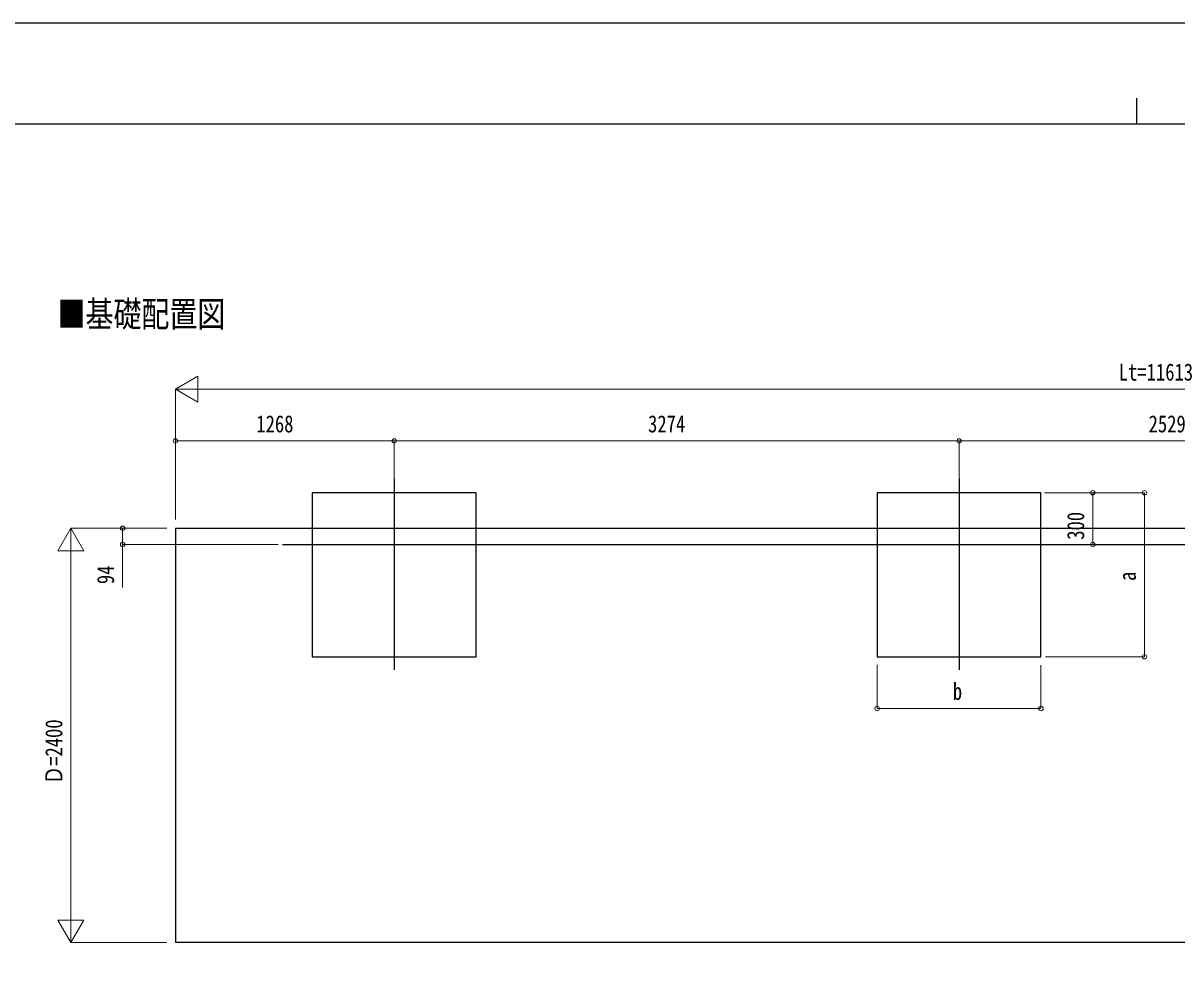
# Model space of a CAD drawing. Units: millimetres, scale not verified. Extents: x -12615 to 12615, y -8910 to 8910.
# Drawn here: x -6469 to 220, y 3494 to 8910 of the extents above; entities that cross this region are included whole.
import ezdxf
from ezdxf.enums import TextEntityAlignment as Align

# ---------------------------------------------------------------- set-up
doc = ezdxf.new("R2010")
doc.units = ezdxf.units.MM
doc.header["$LTSCALE"] = 50
for name, color, linetype in [('0-2_USER1', 3, 'Continuous'), ('0-4_YKK_12', 2, 'Continuous'), ('0-6_YKK_A1', 4, 'Continuous'), ('0-8_YKK_ZWAK', 7, 'Continuous')]:
    doc.layers.add(name, color=color, linetype=linetype)
doc.layers.add('0-7_YKK_D', color=6, linetype='Continuous', lineweight=18)
doc.styles.add('ＭＳ ゴシック', font='')
doc.styles.get('ＭＳ ゴシック').set_extended_font_data('MS Gothic')

msp = doc.modelspace()

# ---------------------------------------------------------------- linework, layer by layer
at = {"layer": '0-4_YKK_12'}
for p, q in [((-4316.94, 6270.26), (-4316.94, 5163.61)), ((-1042.94, 6270.26), (-1042.94, 5163.61)), ((-4965.6, 5889), (5335.48, 5889))]:
    msp.add_line(p, q, dxfattribs=at)
at = {"layer": '0-6_YKK_A1'}
for p, q in [((-5584.94, 5983), (6028.06, 5983)), ((-5584.94, 5983), (-5584.94, 3583)), ((6028.06, 3583), (-5584.94, 3583))]:
    msp.add_line(p, q, dxfattribs=at)
for points in [[(-4791.94, 5239), (-3841.94, 5239), (-3841.94, 6189), (-4791.94, 6189)], [(-1517.94, 5239), (-567.94, 5239), (-567.94, 6189), (-1517.94, 6189)]]:
    msp.add_lwpolyline(points, close=True, dxfattribs=at)
at = {"layer": '0-7_YKK_D', "color": 1}
for p, q in [((-5585.08, 6789), (-5455.18, 6864)), ((-5455.18, 6714), (-5455.18, 6864)), ((-5585.08, 6034), (-5585.08, 6790)), ((-5585.08, 6789), (-5455.18, 6714)), ((-5585.08, 6789), (-5325.27, 6789)), ((-5435.08, 6789), (5877.92, 6789)), ((-5584.94, 6034), (-5584.94, 6490)), ((-4316.94, 6489), (-5584.94, 6489)), ((-4316.94, 6271.26), (-4316.94, 6490)), ((-4316.94, 6271.26), (-4316.94, 6490)), ((-4316.94, 6489), (-1042.94, 6489)), ((-1042.94, 6271.26), (-1042.94, 6490)), ((-1042.94, 6271.26), (-1042.94, 6490)), ((-1042.94, 6489), (1486.06, 6489)), ((-547.07, 6189), (33.06, 6189)), ((-547.07, 6189), (-266.94, 6189)), ((-267.94, 5889), (-267.94, 6189)), ((32.06, 5239), (32.06, 6189)), ((-6191.3, 5983), (-6266.3, 5853.1)), ((-5634.94, 5983), (-6192.3, 5983)), ((-6191.3, 5983), (-6116.3, 5853.1)), ((-6191.3, 5983), (-6191.3, 5723.19)), ((-5634.94, 5983), (-5892.3, 5983)), ((-4988.93, 5889), (-5892.3, 5889)), ((-268.8, 5889), (-268.94, 5889)), ((-6266.3, 5853.1), (-6116.3, 5853.1)), ((-6191.3, 3733), (-6191.3, 5833)), ((-541.98, 5239), (33.06, 5239)), ((-1517.8, 5191.91), (-1517.8, 4938)), ((-567.8, 5189.98), (-567.8, 4938)), ((-1517.8, 4939), (-567.8, 4939)), ((-6191.3, 3583), (-6191.3, 3842.81)), ((-6191.3, 3583), (-6266.3, 3712.9)), ((-6116.3, 3712.9), (-6266.3, 3712.9)), ((-6191.3, 3583), (-6116.3, 3712.9)), ((-5634.94, 3583), (-6192.3, 3583))]:
    msp.add_line(p, q, dxfattribs=at)
msp.add_lwpolyline([(-5891.3, 5983), (-5891.3, 5889), (-5891.3, 5639.6)], dxfattribs=at)
for centre in [(-5584.94, 6489), (-4316.94, 6489), (-4316.94, 6489), (-1042.94, 6489), (-1042.94, 6489), (-267.94, 6189), (32.06, 6189), (-5891.3, 5983), (-5891.3, 5889), (-267.94, 5889), (32.06, 5239), (-1517.8, 4939), (-567.8, 4939)]:
    msp.add_circle(centre, 12.75, dxfattribs=at)
at = {"layer": '0-8_YKK_ZWAK'}
for p, q in [((-14.94, 8475), (-14.94, 8325)), ((11685.06, 8325), (-11714.94, 8325))]:
    msp.add_line(p, q, dxfattribs=at)
msp.add_lwpolyline([(-12615, -8910), (12615, -8910), (12615, 8910), (-12615, 8910)], close=True, dxfattribs=at)

# ---------------------------------------------------------------- texts
at = {"layer": '0-2_USER1', "style": 'ＭＳ ゴシック', "width": 0.8}
msp.add_text('■基礎配置図', height=148.5, dxfattribs=at).set_placement((-6268.6, 7105.5), align=Align.BOTTOM_LEFT)
at = {"layer": '0-7_YKK_D', "color": 1, "style": 'ＭＳ ゴシック', "width": 0.8}
for s, p in [('Lt=11613', (-116.98, 6809)), ('1268', (-5116.54, 6509)), ('3274', (-2845.54, 6509)), ('2529', (55.96, 6509)), ('b', (-1078.8, 4959))]:
    msp.add_text(s, height=98.97, dxfattribs=at).set_placement(p, align=Align.BOTTOM_LEFT)
for s, p in [('300', (-287.94, 5916.6)), ('94', (-5911.3, 5659.6)), ('a', (12.06, 5678)), ('Ｄ=2400', (-6211.3, 4498.6))]:
    msp.add_text(s, height=98.97, rotation=90, dxfattribs=at).set_placement(p, align=Align.BOTTOM_LEFT)

doc.saveas('drawing.dxf')
